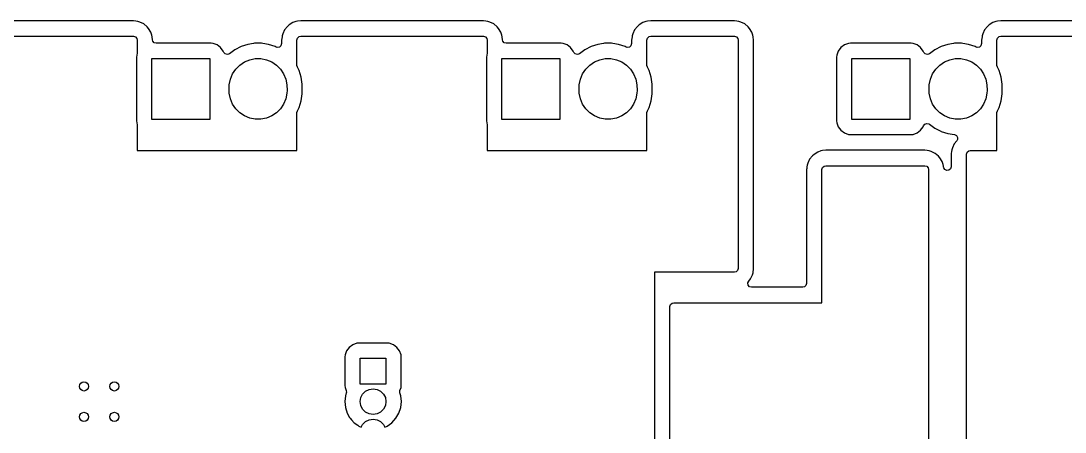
# Model space of a CAD drawing. Extents: x 195 to 321, y -209 to -140.
# Drawn here: x 243.43 to 277.74, y -173.5 to -159.99 of the extents above; entities that cross this region are included whole.
import ezdxf

# ---------------------------------------------------------------- set-up
doc = ezdxf.new("R2010")
doc.units = 0
doc.layers.add('BLACK', color=7, linetype='CONTINUOUS')

msp = doc.modelspace()

# ---------------------------------------------------------------- linework, layer by layer
at = {"layer": 'BLACK', "linetype": 'CONTINUOUS'}
for p, q in [((247.126, -159.9945), (241.124, -159.9945)), ((247.206347, -160.006052), (247.126, -159.9945)), ((247.268417, -160.014976), (247.206347, -160.006052)), ((247.268422, -160.014977), (247.268417, -160.014976)), ((247.335459, -160.034662), (247.26842, -160.014977)), ((247.26842, -160.014977), (247.268422, -160.014977)), ((247.33546, -160.034662), (247.335459, -160.034662)), ((247.335465, -160.034664), (247.33546, -160.034662)), ((247.466331, -160.09443), (247.335465, -160.034664)), ((247.466333, -160.094431), (247.466331, -160.09443)), ((247.466336, -160.094433), (247.466333, -160.094431)), ((247.57507, -160.188653), (247.466336, -160.094433)), ((247.575072, -160.188656), (247.57507, -160.188653)), ((247.575076, -160.188659), (247.575072, -160.188656)), ((247.62082, -160.241451), (247.575076, -160.188659)), ((252.188659, -160.174923), (252.094433, -160.283664)), ((252.241451, -160.129179), (252.188659, -160.174923)), ((252.241462, -160.129171), (252.241451, -160.129179)), ((252.362496, -160.051386), (252.241462, -160.129171)), ((252.362502, -160.051383), (252.362496, -160.051386)), ((252.465027, -160.01726), (252.362502, -160.051383)), ((252.516537, -160.006054), (252.465027, -160.01726)), ((252.516549, -160.006052), (252.516537, -160.006054)), ((252.62399, -159.994501), (252.516549, -160.006052)), ((252.623991, -159.9945), (252.62399, -159.994501)), ((252.624, -159.9945), (252.623991, -159.9945)), ((258.626, -159.9945), (252.624, -159.9945)), ((258.706347, -160.006052), (258.626, -159.9945)), ((258.768417, -160.014976), (258.706347, -160.006052)), ((258.768422, -160.014977), (258.768417, -160.014976)), ((258.835459, -160.034662), (258.76842, -160.014977)), ((258.76842, -160.014977), (258.768422, -160.014977)), ((258.83546, -160.034662), (258.835459, -160.034662)), ((258.835465, -160.034664), (258.83546, -160.034662)), ((258.966331, -160.09443), (258.835465, -160.034664)), ((258.966333, -160.094431), (258.966331, -160.09443)), ((258.966336, -160.094433), (258.966333, -160.094431)), ((259.07507, -160.188653), (258.966336, -160.094433)), ((259.075072, -160.188656), (259.07507, -160.188653)), ((259.075076, -160.188659), (259.075072, -160.188656)), ((259.12082, -160.241451), (259.075076, -160.188659)), ((263.688659, -160.174923), (263.594433, -160.283664)), ((263.741451, -160.129179), (263.688659, -160.174923)), ((263.741462, -160.129171), (263.741451, -160.129179)), ((263.862496, -160.051386), (263.741462, -160.129171)), ((263.862502, -160.051383), (263.862496, -160.051386)), ((263.965027, -160.01726), (263.862502, -160.051383)), ((264.016537, -160.006054), (263.965027, -160.01726)), ((264.016549, -160.006052), (264.016537, -160.006054)), ((264.12399, -159.994501), (264.016549, -160.006052)), ((264.123991, -159.9945), (264.12399, -159.994501)), ((264.124, -159.9945), (264.123991, -159.9945)), ((266.876, -159.9945), (264.124, -159.9945)), ((266.956347, -160.006052), (266.876, -159.9945)), ((267.018417, -160.014976), (266.956347, -160.006052)), ((267.018422, -160.014977), (267.018417, -160.014976)), ((267.085459, -160.034662), (267.01842, -160.014977)), ((267.01842, -160.014977), (267.018422, -160.014977)), ((267.08546, -160.034662), (267.085459, -160.034662)), ((267.085465, -160.034664), (267.08546, -160.034662)), ((267.216331, -160.09443), (267.085465, -160.034664)), ((267.216333, -160.094431), (267.216331, -160.09443)), ((267.216336, -160.094433), (267.216333, -160.094431)), ((267.32507, -160.188653), (267.216336, -160.094433)), ((267.325072, -160.188656), (267.32507, -160.188653)), ((267.325076, -160.188659), (267.325072, -160.188656)), ((267.37082, -160.241451), (267.325076, -160.188659)), ((275.188659, -160.174923), (275.094433, -160.283664)), ((275.241451, -160.129179), (275.188659, -160.174923)), ((275.241462, -160.129171), (275.241451, -160.129179)), ((275.362496, -160.051386), (275.241462, -160.129171)), ((275.362502, -160.051383), (275.362496, -160.051386)), ((275.465027, -160.01726), (275.362502, -160.051383)), ((275.516537, -160.006054), (275.465027, -160.01726)), ((275.516549, -160.006052), (275.516537, -160.006054)), ((275.62399, -159.994501), (275.516549, -160.006052)), ((275.623991, -159.9945), (275.62399, -159.994501)), ((275.624, -159.9945), (275.623991, -159.9945)), ((281.626, -159.9945), (275.624, -159.9945)), ((241.124, -160.5), (247.126, -160.5)), ((247.126, -160.5), (247.193039, -160.519685)), ((247.193039, -160.519685), (247.238794, -160.572489)), ((247.238794, -160.572489), (247.25, -160.624)), ((247.620825, -160.241457), (247.62082, -160.241451)), ((247.620828, -160.241462), (247.620825, -160.241457)), ((247.698613, -160.362496), (247.620828, -160.241462)), ((247.698616, -160.362502), (247.698613, -160.362496)), ((247.732637, -160.464722), (247.698616, -160.362502)), ((247.732741, -160.465033), (247.732637, -160.464722)), ((247.743947, -160.516544), (247.732741, -160.465033)), ((247.754936, -160.618755), (247.743947, -160.516544)), ((252.009949, -160.516549), (251.994502, -160.62399)), ((252.014976, -160.481582), (252.009949, -160.516549)), ((252.034664, -160.414534), (252.014976, -160.481582)), ((252.09443, -160.283668), (252.034664, -160.414534)), ((252.094433, -160.283664), (252.09443, -160.283668)), ((252.5, -160.624), (252.519685, -160.556961)), ((252.519685, -160.556961), (252.572489, -160.511206)), ((252.572489, -160.511206), (252.624, -160.5)), ((252.624, -160.5), (258.626, -160.5)), ((258.626, -160.5), (258.693039, -160.519685)), ((258.693039, -160.519685), (258.738794, -160.572489)), ((258.738794, -160.572489), (258.75, -160.624)), ((259.120825, -160.241457), (259.12082, -160.241451)), ((259.120828, -160.241462), (259.120825, -160.241457)), ((259.198613, -160.362496), (259.120828, -160.241462)), ((259.198616, -160.362502), (259.198613, -160.362496)), ((259.232637, -160.464722), (259.198616, -160.362502)), ((259.232741, -160.465033), (259.232637, -160.464722)), ((259.243947, -160.516544), (259.232741, -160.465033)), ((259.254936, -160.618755), (259.243947, -160.516544)), ((263.509949, -160.516549), (263.494502, -160.62399)), ((263.514976, -160.481582), (263.509949, -160.516549)), ((263.534664, -160.414534), (263.514976, -160.481582)), ((263.59443, -160.283668), (263.534664, -160.414534)), ((263.594433, -160.283664), (263.59443, -160.283668)), ((264, -160.624), (264.019685, -160.556961)), ((264.019685, -160.556961), (264.072489, -160.511206)), ((264.072489, -160.511206), (264.124, -160.5)), ((264.124, -160.5), (266.876, -160.5)), ((266.876, -160.5), (266.943039, -160.519685)), ((266.943039, -160.519685), (266.988794, -160.572489)), ((266.988794, -160.572489), (267, -160.624)), ((267.370825, -160.241457), (267.37082, -160.241451)), ((267.370828, -160.241462), (267.370825, -160.241457)), ((267.448613, -160.362496), (267.370828, -160.241462)), ((267.448616, -160.362502), (267.448613, -160.362496)), ((267.482637, -160.464722), (267.448616, -160.362502)), ((267.482741, -160.465033), (267.482637, -160.464722)), ((267.493947, -160.516544), (267.482741, -160.465033)), ((267.5055, -160.624), (267.493947, -160.516544)), ((275.009949, -160.516549), (274.994502, -160.62399)), ((275.014976, -160.481582), (275.009949, -160.516549)), ((275.034664, -160.414534), (275.014976, -160.481582)), ((275.09443, -160.283668), (275.034664, -160.414534)), ((275.094433, -160.283664), (275.09443, -160.283668)), ((275.5, -160.624), (275.519685, -160.556961)), ((275.519685, -160.556961), (275.572489, -160.511206)), ((275.572489, -160.511206), (275.624, -160.5)), ((275.624, -160.5), (281.626, -160.5)), ((247.25, -160.624), (247.25, -161.064375)), ((247.765431, -160.657011), (247.754936, -160.618755)), ((247.811186, -160.709815), (247.765431, -160.657011)), ((247.878225, -160.7295), (247.811186, -160.709815)), ((249.683615, -160.7295), (247.878225, -160.7295)), ((249.683623, -160.7295), (249.683615, -160.7295)), ((249.683631, -160.7295), (249.683623, -160.7295)), ((249.683633, -160.729501), (249.683631, -160.7295)), ((249.743233, -160.735908), (249.683633, -160.729501)), ((249.878078, -160.786202), (249.743232, -160.735908)), ((249.743232, -160.735908), (249.743233, -160.735908)), ((249.878085, -160.786206), (249.878078, -160.786202)), ((249.993294, -160.872452), (249.878085, -160.786206)), ((249.993297, -160.872455), (249.993294, -160.872452)), ((250.079543, -160.987664), (249.993297, -160.872455)), ((250.665494, -160.83595), (250.461711, -160.939783)), ((250.883, -160.765278), (250.665494, -160.83595)), ((250.883003, -160.765278), (250.883, -160.765278)), ((251.068438, -160.735908), (250.883003, -160.765278)), ((251.108896, -160.7295), (251.068438, -160.735908)), ((251.337604, -160.7295), (251.108896, -160.7295)), ((251.378062, -160.735908), (251.337604, -160.7295)), ((251.563498, -160.765278), (251.378062, -160.735908)), ((251.781007, -160.835951), (251.563498, -160.765278)), ((251.781013, -160.835953), (251.781007, -160.835951)), ((251.814207, -160.852866), (251.781013, -160.835953)), ((251.852853, -160.865119), (251.814207, -160.852866)), ((251.922011, -160.855175), (251.852853, -160.865119)), ((251.974815, -160.80942), (251.922011, -160.855175)), ((251.9945, -160.742381), (251.974815, -160.80942)), ((251.994502, -160.62399), (251.9945, -160.624001)), ((251.9945, -160.624001), (251.9945, -160.742381)), ((252.5, -161.457984), (252.5, -160.624)), ((258.75, -160.624), (258.75, -161.064375)), ((259.265431, -160.657011), (259.254936, -160.618755)), ((259.311186, -160.709815), (259.265431, -160.657011)), ((259.378225, -160.7295), (259.311186, -160.709815)), ((261.183615, -160.7295), (259.378225, -160.7295)), ((261.183623, -160.7295), (261.183615, -160.7295)), ((261.183631, -160.7295), (261.183623, -160.7295)), ((261.183633, -160.729501), (261.183631, -160.7295)), ((261.243233, -160.735908), (261.183633, -160.729501)), ((261.378078, -160.786202), (261.243232, -160.735908)), ((261.243232, -160.735908), (261.243233, -160.735908)), ((261.378085, -160.786206), (261.378078, -160.786202)), ((261.493294, -160.872452), (261.378085, -160.786206)), ((261.493297, -160.872455), (261.493294, -160.872452)), ((261.579543, -160.987664), (261.493297, -160.872455)), ((262.165494, -160.83595), (261.961711, -160.939783)), ((262.383, -160.765278), (262.165494, -160.83595)), ((262.383003, -160.765278), (262.383, -160.765278)), ((262.568438, -160.735908), (262.383003, -160.765278)), ((262.608896, -160.7295), (262.568438, -160.735908)), ((262.837604, -160.7295), (262.608896, -160.7295)), ((262.878062, -160.735908), (262.837604, -160.7295)), ((263.063498, -160.765278), (262.878062, -160.735908)), ((263.281007, -160.835951), (263.063498, -160.765278)), ((263.281013, -160.835953), (263.281007, -160.835951)), ((263.314207, -160.852866), (263.281013, -160.835953)), ((263.352853, -160.865119), (263.314207, -160.852866)), ((263.422011, -160.855175), (263.352853, -160.865119)), ((263.474815, -160.80942), (263.422011, -160.855175)), ((263.4945, -160.742381), (263.474815, -160.80942)), ((263.494502, -160.62399), (263.4945, -160.624001)), ((263.4945, -160.624001), (263.4945, -160.742381)), ((264, -161.457984), (264, -160.624)), ((267, -160.624), (267, -168.126)), ((267.5055, -168.126), (267.5055, -160.624)), ((270.373202, -160.872455), (270.286956, -160.987664)), ((270.373205, -160.872452), (270.373202, -160.872455)), ((270.488414, -160.786206), (270.373205, -160.872452)), ((270.488421, -160.786202), (270.488414, -160.786206)), ((270.623266, -160.735908), (270.488421, -160.786202)), ((270.682873, -160.729501), (270.623266, -160.735908)), ((270.682879, -160.7295), (270.682873, -160.729501)), ((272.683614, -160.7295), (270.682879, -160.7295)), ((272.683623, -160.7295), (272.683614, -160.7295)), ((272.683631, -160.7295), (272.683623, -160.7295)), ((272.683633, -160.729501), (272.683631, -160.7295)), ((272.743233, -160.735908), (272.683633, -160.729501)), ((272.878078, -160.786202), (272.743232, -160.735908)), ((272.743232, -160.735908), (272.743233, -160.735908)), ((272.878085, -160.786206), (272.878078, -160.786202)), ((272.993294, -160.872452), (272.878085, -160.786206)), ((272.993297, -160.872455), (272.993294, -160.872452)), ((273.079543, -160.987664), (272.993297, -160.872455)), ((273.665494, -160.83595), (273.461711, -160.939783)), ((273.883, -160.765278), (273.665494, -160.83595)), ((273.883003, -160.765278), (273.883, -160.765278)), ((274.068438, -160.735908), (273.883003, -160.765278)), ((274.108896, -160.7295), (274.068438, -160.735908)), ((274.337604, -160.7295), (274.108896, -160.7295)), ((274.378062, -160.735908), (274.337604, -160.7295)), ((274.563498, -160.765278), (274.378062, -160.735908)), ((274.781007, -160.835951), (274.563498, -160.765278)), ((274.781013, -160.835953), (274.781007, -160.835951)), ((274.814207, -160.852866), (274.781013, -160.835953)), ((274.852853, -160.865119), (274.814207, -160.852866)), ((274.922011, -160.855175), (274.852853, -160.865119)), ((274.974815, -160.80942), (274.922011, -160.855175)), ((274.9945, -160.742381), (274.974815, -160.80942)), ((274.994502, -160.62399), (274.9945, -160.624001)), ((274.9945, -160.624001), (274.9945, -160.742381)), ((275.5, -161.457984), (275.5, -160.624)), ((247.230251, -161.182116), (247.23025, -161.182135)), ((247.23025, -161.182135), (247.23025, -163.27787)), ((247.236658, -161.122516), (247.230251, -161.182116)), ((247.236659, -161.122514), (247.236658, -161.122516)), ((247.242182, -161.107707), (247.236659, -161.122514)), ((247.25, -161.064375), (247.242182, -161.107707)), ((247.73075, -163.23), (247.73075, -161.23)), ((247.73075, -161.23), (249.63575, -161.23)), ((249.63575, -161.23), (249.63575, -163.23)), ((250.079546, -160.987669), (250.079543, -160.987664)), ((250.08994, -161.015538), (250.079546, -160.987669)), ((250.096453, -161.030074), (250.08994, -161.015538)), ((250.145148, -161.08018), (250.096453, -161.030074)), ((250.213202, -161.096005), (250.145148, -161.08018)), ((250.279009, -161.072525), (250.213202, -161.096005)), ((250.461711, -160.939783), (250.279009, -161.072525)), ((250.946754, -161.271014), (251.129889, -161.234587)), ((251.129889, -161.234587), (251.316611, -161.234587)), ((251.316611, -161.234587), (251.499746, -161.271014)), ((258.730251, -161.182116), (258.73025, -161.182135)), ((258.73025, -161.182135), (258.73025, -163.27787)), ((258.736658, -161.122516), (258.730251, -161.182116)), ((258.736659, -161.122514), (258.736658, -161.122516)), ((258.742182, -161.107707), (258.736659, -161.122514)), ((258.75, -161.064375), (258.742182, -161.107707)), ((259.23075, -163.23), (259.23075, -161.23)), ((259.23075, -161.23), (261.13575, -161.23)), ((261.13575, -161.23), (261.13575, -163.23)), ((261.579546, -160.987669), (261.579543, -160.987664)), ((261.58994, -161.015538), (261.579546, -160.987669)), ((261.596453, -161.030074), (261.58994, -161.015538)), ((261.645148, -161.08018), (261.596453, -161.030074)), ((261.713202, -161.096005), (261.645148, -161.08018)), ((261.779009, -161.072525), (261.713202, -161.096005)), ((261.961711, -160.939783), (261.779009, -161.072525)), ((262.446754, -161.271014), (262.629889, -161.234587)), ((262.629889, -161.234587), (262.816611, -161.234587)), ((262.816611, -161.234587), (262.999746, -161.271014)), ((270.230251, -161.182116), (270.23025, -161.182135)), ((270.23025, -161.182135), (270.23025, -163.27787)), ((270.236658, -161.122517), (270.230251, -161.182116)), ((270.286952, -160.987671), (270.236658, -161.122517)), ((270.286956, -160.987664), (270.286952, -160.987671)), ((270.73075, -163.23), (270.73075, -161.23)), ((270.73075, -161.23), (272.63575, -161.23)), ((272.63575, -161.23), (272.63575, -163.23)), ((273.079546, -160.987669), (273.079543, -160.987664)), ((273.08994, -161.015538), (273.079546, -160.987669)), ((273.096453, -161.030074), (273.08994, -161.015538)), ((273.145148, -161.08018), (273.096453, -161.030074)), ((273.213202, -161.096005), (273.145148, -161.08018)), ((273.279009, -161.072525), (273.213202, -161.096005)), ((273.461711, -160.939783), (273.279009, -161.072525)), ((273.946754, -161.271014), (274.129889, -161.234587)), ((274.129889, -161.234587), (274.316611, -161.234587)), ((274.316611, -161.234587), (274.499746, -161.271014)), ((250.38322, -161.733495), (250.486958, -161.57824)), ((250.486958, -161.57824), (250.61899, -161.446208)), ((250.61899, -161.446208), (250.774245, -161.34247)), ((250.774245, -161.34247), (250.946754, -161.271014)), ((251.499746, -161.271014), (251.672255, -161.34247)), ((251.672255, -161.34247), (251.82751, -161.446208)), ((251.82751, -161.446208), (251.959542, -161.57824)), ((251.959542, -161.57824), (252.06328, -161.733495)), ((252.513515, -161.514278), (252.5, -161.457984)), ((252.569795, -161.624736), (252.513515, -161.514278)), ((261.88322, -161.733495), (261.986958, -161.57824)), ((261.986958, -161.57824), (262.11899, -161.446208)), ((262.11899, -161.446208), (262.274245, -161.34247)), ((262.274245, -161.34247), (262.446754, -161.271014)), ((262.999746, -161.271014), (263.172255, -161.34247)), ((263.172255, -161.34247), (263.32751, -161.446208)), ((263.32751, -161.446208), (263.459542, -161.57824)), ((263.459542, -161.57824), (263.56328, -161.733495)), ((264.013515, -161.514278), (264, -161.457984)), ((264.069795, -161.624736), (264.013515, -161.514278)), ((273.38322, -161.733495), (273.486958, -161.57824)), ((273.486958, -161.57824), (273.61899, -161.446208)), ((273.61899, -161.446208), (273.774245, -161.34247)), ((273.774245, -161.34247), (273.946754, -161.271014)), ((274.499746, -161.271014), (274.672255, -161.34247)), ((274.672255, -161.34247), (274.82751, -161.446208)), ((274.82751, -161.446208), (274.959542, -161.57824)), ((274.959542, -161.57824), (275.06328, -161.733495)), ((275.513515, -161.514278), (275.5, -161.457984)), ((275.569795, -161.624736), (275.513515, -161.514278)), ((250.275337, -162.089139), (250.311764, -161.906004)), ((250.311764, -161.906004), (250.38322, -161.733495)), ((252.06328, -161.733495), (252.134736, -161.906004)), ((252.134736, -161.906004), (252.171163, -162.089139)), ((252.569799, -161.624744), (252.569795, -161.624736)), ((252.640471, -161.84225), (252.569799, -161.624744)), ((252.640471, -161.842251), (252.640471, -161.84225)), ((252.640472, -161.842255), (252.640471, -161.842251)), ((252.67625, -162.068146), (252.640472, -161.842255)), ((261.775337, -162.089139), (261.811764, -161.906004)), ((261.811764, -161.906004), (261.88322, -161.733495)), ((263.56328, -161.733495), (263.634736, -161.906004)), ((263.634736, -161.906004), (263.671163, -162.089139)), ((264.069799, -161.624744), (264.069795, -161.624736)), ((264.140471, -161.84225), (264.069799, -161.624744)), ((264.140471, -161.842251), (264.140471, -161.84225)), ((264.140472, -161.842255), (264.140471, -161.842251)), ((264.17625, -162.068146), (264.140472, -161.842255)), ((273.275337, -162.089139), (273.311764, -161.906004)), ((273.311764, -161.906004), (273.38322, -161.733495)), ((275.06328, -161.733495), (275.134736, -161.906004)), ((275.134736, -161.906004), (275.171163, -162.089139)), ((275.569799, -161.624744), (275.569795, -161.624736)), ((275.640471, -161.84225), (275.569799, -161.624744)), ((275.640471, -161.842251), (275.640471, -161.84225)), ((275.640472, -161.842255), (275.640471, -161.842251)), ((275.67625, -162.068146), (275.640472, -161.842255)), ((250.27075, -162.1825), (250.275337, -162.089139)), ((250.275337, -162.370861), (250.27075, -162.1825)), ((252.171163, -162.089139), (252.17575, -162.2775)), ((252.17575, -162.2775), (252.171163, -162.370861)), ((252.67625, -162.391854), (252.67625, -162.068146)), ((261.77075, -162.1825), (261.775337, -162.089139)), ((261.775337, -162.370861), (261.77075, -162.1825)), ((263.671163, -162.089139), (263.67575, -162.2775)), ((263.67575, -162.2775), (263.671163, -162.370861)), ((264.17625, -162.391854), (264.17625, -162.068146)), ((273.27075, -162.1825), (273.275337, -162.089139)), ((273.275337, -162.370861), (273.27075, -162.1825)), ((275.171163, -162.089139), (275.17575, -162.2775)), ((275.17575, -162.2775), (275.171163, -162.370861)), ((275.67625, -162.391854), (275.67625, -162.068146)), ((250.311764, -162.553996), (250.275337, -162.370861)), ((250.38322, -162.726505), (250.311764, -162.553996)), ((252.134736, -162.553996), (252.06328, -162.726505)), ((252.171163, -162.370861), (252.134736, -162.553996)), ((252.569798, -162.835258), (252.640472, -162.617745)), ((252.640472, -162.617745), (252.67625, -162.391854)), ((261.811764, -162.553996), (261.775337, -162.370861)), ((261.88322, -162.726505), (261.811764, -162.553996)), ((263.634736, -162.553996), (263.56328, -162.726505)), ((263.671163, -162.370861), (263.634736, -162.553996)), ((264.069798, -162.835258), (264.140472, -162.617745)), ((264.140472, -162.617745), (264.17625, -162.391854)), ((273.311764, -162.553996), (273.275337, -162.370861)), ((273.38322, -162.726505), (273.311764, -162.553996)), ((275.134736, -162.553996), (275.06328, -162.726505)), ((275.171163, -162.370861), (275.134736, -162.553996)), ((275.569798, -162.835258), (275.640472, -162.617745)), ((275.640472, -162.617745), (275.67625, -162.391854)), ((250.486958, -162.88176), (250.38322, -162.726505)), ((250.61899, -163.013792), (250.486958, -162.88176)), ((251.959542, -162.88176), (251.82751, -163.013792)), ((252.06328, -162.726505), (251.959542, -162.88176)), ((252.5, -163.002014), (252.513515, -162.945719)), ((252.513515, -162.945719), (252.569798, -162.835258)), ((261.986958, -162.88176), (261.88322, -162.726505)), ((262.11899, -163.013792), (261.986958, -162.88176)), ((263.459542, -162.88176), (263.32751, -163.013792)), ((263.56328, -162.726505), (263.459542, -162.88176)), ((264, -163.002014), (264.013515, -162.945719)), ((264.013515, -162.945719), (264.069798, -162.835258)), ((273.486958, -162.88176), (273.38322, -162.726505)), ((273.61899, -163.013792), (273.486958, -162.88176)), ((274.959542, -162.88176), (274.82751, -163.013792)), ((275.06328, -162.726505), (274.959542, -162.88176)), ((275.5, -163.002014), (275.513515, -162.945719)), ((275.513515, -162.945719), (275.569798, -162.835258)), ((247.23025, -163.27787), (247.230251, -163.277876)), ((247.230251, -163.277876), (247.236658, -163.337481)), ((249.63575, -163.23), (247.73075, -163.23)), ((250.774245, -163.11753), (250.61899, -163.013792)), ((250.946754, -163.188986), (250.774245, -163.11753)), ((251.129889, -163.225413), (250.946754, -163.188986)), ((251.316611, -163.225413), (251.129889, -163.225413)), ((251.499746, -163.188986), (251.316611, -163.225413)), ((251.672255, -163.11753), (251.499746, -163.188986)), ((251.82751, -163.013792), (251.672255, -163.11753)), ((252.5, -164.25), (252.5, -163.002014)), ((258.73025, -163.27787), (258.730251, -163.277876)), ((258.730251, -163.277876), (258.736658, -163.337481)), ((261.13575, -163.23), (259.23075, -163.23)), ((262.274245, -163.11753), (262.11899, -163.013792)), ((262.446754, -163.188986), (262.274245, -163.11753)), ((262.629889, -163.225413), (262.446754, -163.188986)), ((262.816611, -163.225413), (262.629889, -163.225413)), ((262.999746, -163.188986), (262.816611, -163.225413)), ((263.172255, -163.11753), (262.999746, -163.188986)), ((263.32751, -163.013792), (263.172255, -163.11753)), ((264, -164.25), (264, -163.002014)), ((270.23025, -163.27787), (270.230251, -163.277876)), ((270.230251, -163.277876), (270.236658, -163.337483)), ((272.63575, -163.23), (270.73075, -163.23)), ((273.774245, -163.11753), (273.61899, -163.013792)), ((273.946754, -163.188986), (273.774245, -163.11753)), ((274.129889, -163.225413), (273.946754, -163.188986)), ((274.316611, -163.225413), (274.129889, -163.225413)), ((274.499746, -163.188986), (274.316611, -163.225413)), ((274.672255, -163.11753), (274.499746, -163.188986)), ((274.82751, -163.013792), (274.672255, -163.11753)), ((275.5, -164.25), (275.5, -163.002014)), ((247.236658, -163.337481), (247.242182, -163.35229)), ((247.242182, -163.35229), (247.25, -163.395624)), ((247.25, -163.395624), (247.25, -164.25)), ((258.736658, -163.337481), (258.742182, -163.35229)), ((258.742182, -163.35229), (258.75, -163.395624)), ((258.75, -163.395624), (258.75, -164.25)), ((270.236658, -163.337483), (270.286952, -163.472328)), ((270.286952, -163.472328), (270.286956, -163.472335)), ((270.286956, -163.472335), (270.373202, -163.587544)), ((270.373202, -163.587544), (270.373205, -163.587547)), ((270.373205, -163.587547), (270.488414, -163.673793)), ((272.878081, -163.673796), (272.993296, -163.587546)), ((272.993296, -163.587546), (273.079546, -163.472331)), ((273.079546, -163.472331), (273.08994, -163.44446)), ((273.08994, -163.44446), (273.13181, -163.388527)), ((273.13181, -163.388527), (273.197273, -163.364108)), ((273.197273, -163.364108), (273.265547, -163.378958)), ((273.265547, -163.378958), (273.278996, -163.387465)), ((273.278996, -163.387465), (273.461712, -163.520217)), ((273.461712, -163.520217), (273.658529, -163.6205)), ((273.658529, -163.6205), (273.665494, -163.624049)), ((273.665494, -163.624049), (273.883001, -163.694721)), ((270.488414, -163.673793), (270.488421, -163.673797)), ((270.488421, -163.673797), (270.623267, -163.724091)), ((270.623267, -163.724091), (270.623266, -163.724091)), ((270.623266, -163.724091), (270.630001, -163.724815)), ((270.630001, -163.724815), (270.682877, -163.7305)), ((270.682877, -163.7305), (272.683622, -163.730499)), ((272.683622, -163.730499), (272.743233, -163.724091)), ((272.743233, -163.724091), (272.878081, -163.673796)), ((273.883001, -163.694721), (273.883002, -163.694721)), ((273.883002, -163.694721), (273.883005, -163.694722)), ((273.883005, -163.694722), (274.106637, -163.730142)), ((274.180951, -163.933819), (274.094433, -164.033664)), ((274.106637, -163.730142), (274.169772, -163.760071)), ((274.169772, -163.760071), (274.206703, -163.819383)), ((274.205705, -163.889245), (274.180951, -163.933819)), ((274.206703, -163.819383), (274.205705, -163.889245)), ((247.25, -164.25), (252.5, -164.25)), ((258.75, -164.25), (264, -164.25)), ((269.612496, -164.301386), (269.491462, -164.379171)), ((269.612502, -164.301383), (269.612496, -164.301386)), ((269.715027, -164.26726), (269.612502, -164.301383)), ((269.766537, -164.256054), (269.715027, -164.26726)), ((269.766549, -164.256052), (269.766537, -164.256054)), ((269.87399, -164.244501), (269.766549, -164.256052)), ((269.873991, -164.2445), (269.87399, -164.244501)), ((269.874, -164.2445), (269.873991, -164.2445)), ((273.126, -164.2445), (269.874, -164.2445)), ((273.206347, -164.256052), (273.126, -164.2445)), ((273.268417, -164.264976), (273.206347, -164.256052)), ((273.268422, -164.264977), (273.268417, -164.264976)), ((273.335459, -164.284662), (273.26842, -164.264977)), ((273.26842, -164.264977), (273.268422, -164.264977)), ((273.33546, -164.284662), (273.335459, -164.284662)), ((273.335465, -164.284664), (273.33546, -164.284662)), ((273.466331, -164.34443), (273.335465, -164.284664)), ((273.466333, -164.344431), (273.466331, -164.34443)), ((273.466336, -164.344433), (273.466333, -164.344431)), ((273.57507, -164.438653), (273.466336, -164.344433)), ((273.998752, -164.34443), (273.9945, -164.374001)), ((274.007345, -164.284662), (273.998752, -164.34443)), ((274.014976, -164.231582), (274.007345, -164.284662)), ((274.034664, -164.164534), (274.014976, -164.231582)), ((274.09443, -164.033668), (274.034664, -164.164534)), ((274.094433, -164.033664), (274.09443, -164.033668)), ((274.5, -164.374), (274.519685, -164.306961)), ((274.519685, -164.306961), (274.572489, -164.261206)), ((274.572489, -164.261206), (274.624, -164.25)), ((274.624, -164.25), (275.5, -164.25)), ((269.284664, -164.664534), (269.264976, -164.731582)), ((269.34443, -164.533668), (269.284664, -164.664534)), ((269.344433, -164.533664), (269.34443, -164.533668)), ((269.438659, -164.424923), (269.344433, -164.533664)), ((269.491451, -164.379179), (269.438659, -164.424923)), ((269.491462, -164.379171), (269.491451, -164.379179)), ((273.575072, -164.438656), (273.57507, -164.438653)), ((273.575076, -164.438659), (273.575072, -164.438656)), ((273.62082, -164.491451), (273.575076, -164.438659)), ((273.620825, -164.491457), (273.62082, -164.491451)), ((273.620828, -164.491462), (273.620825, -164.491457)), ((273.698613, -164.612496), (273.620828, -164.491462)), ((273.698616, -164.612502), (273.698613, -164.612496)), ((273.732637, -164.714722), (273.698616, -164.612502)), ((273.9945, -164.374001), (273.9945, -164.783647)), ((274.5, -176.5), (274.5, -164.374)), ((269.248752, -164.84443), (269.2445, -164.874001)), ((269.2445, -164.874001), (269.2445, -168.6205)), ((269.257345, -164.784662), (269.248752, -164.84443)), ((269.264976, -164.731582), (269.257345, -164.784662)), ((269.75, -164.874), (269.769685, -164.806961)), ((269.75, -169.25), (269.75, -164.874)), ((269.769685, -164.806961), (269.822489, -164.761206)), ((269.822489, -164.761206), (269.874, -164.75)), ((269.874, -164.75), (273.126, -164.75)), ((273.126, -164.75), (273.193039, -164.769685)), ((273.193039, -164.769685), (273.238794, -164.822489)), ((273.238794, -164.822489), (273.25, -164.874)), ((273.25, -164.874), (273.25, -182.876526)), ((273.732741, -164.715033), (273.732637, -164.714722)), ((273.743947, -164.766544), (273.732741, -164.715033)), ((273.743947, -164.766547), (273.743947, -164.766544)), ((273.747211, -164.796903), (273.743947, -164.766547)), ((273.751523, -164.818582), (273.747211, -164.796903)), ((273.789297, -164.87736), (273.751523, -164.818582)), ((273.852853, -164.906385), (273.789297, -164.87736)), ((273.922011, -164.896441), (273.852853, -164.906385)), ((273.974815, -164.850686), (273.922011, -164.896441)), ((273.9945, -164.783647), (273.974815, -164.850686)), ((266.876, -168.25), (264.25, -168.25)), ((264.25, -168.25), (264.25, -169.436183)), ((266.927511, -168.238794), (266.876, -168.25)), ((266.980315, -168.193039), (266.927511, -168.238794)), ((267, -168.126), (266.980315, -168.193039)), ((267.405567, -168.466336), (267.465338, -168.335459)), ((267.465338, -168.335459), (267.485023, -168.26842)), ((267.485023, -168.26842), (267.485024, -168.268416)), ((267.485024, -168.268416), (267.5055, -168.126)), ((267.313319, -168.602853), (267.342342, -168.539299)), ((267.323263, -168.672011), (267.313319, -168.602853)), ((267.369018, -168.724815), (267.323263, -168.672011)), ((267.342342, -168.539299), (267.405567, -168.466336)), ((267.436057, -168.7445), (267.369018, -168.724815)), ((269.1205, -168.7445), (267.436057, -168.7445)), ((269.172011, -168.733294), (269.1205, -168.7445)), ((269.224815, -168.687539), (269.172011, -168.733294)), ((269.2445, -168.6205), (269.224815, -168.687539)), ((264.249001, -169.452116), (264.249, -169.452135)), ((264.249, -169.452135), (264.249, -179.54787)), ((264.249289, -169.449438), (264.249001, -169.452116)), ((264.25, -169.436183), (264.249289, -169.449438)), ((264.7545, -169.471691), (264.754678, -169.465047)), ((264.7545, -169.5), (264.7545, -169.471691)), ((264.754678, -169.465047), (264.754775, -169.463236)), ((264.754775, -169.463236), (264.7555, -169.4362)), ((264.7555, -169.374), (264.775185, -169.306961)), ((264.7555, -169.4362), (264.7555, -169.374)), ((264.775185, -169.306961), (264.827989, -169.261206)), ((264.827989, -169.261206), (264.8795, -169.25)), ((264.8795, -169.25), (269.75, -169.25)), ((264.7495, -179.5), (264.7495, -169.5)), ((264.7495, -169.5), (264.7545, -169.5)), ((254.131202, -170.832671), (254.080908, -170.967517)), ((254.131206, -170.832664), (254.131202, -170.832671)), ((254.217452, -170.717455), (254.131206, -170.832664)), ((254.217455, -170.717452), (254.217452, -170.717455)), ((254.332664, -170.631206), (254.217455, -170.717452)), ((254.332671, -170.631202), (254.332664, -170.631206)), ((254.467516, -170.580908), (254.332671, -170.631202)), ((254.527123, -170.574501), (254.467516, -170.580908)), ((254.527129, -170.5745), (254.527123, -170.574501)), ((255.472864, -170.5745), (254.527129, -170.5745)), ((255.472873, -170.5745), (255.472864, -170.5745)), ((255.472881, -170.5745), (255.472873, -170.5745)), ((255.472883, -170.574501), (255.472881, -170.5745)), ((255.532483, -170.580908), (255.472883, -170.574501)), ((255.667328, -170.631202), (255.532482, -170.580908)), ((255.532482, -170.580908), (255.532483, -170.580908)), ((255.667335, -170.631206), (255.667328, -170.631202)), ((255.782544, -170.717452), (255.667335, -170.631206)), ((255.782547, -170.717455), (255.782544, -170.717452)), ((255.868793, -170.832664), (255.782547, -170.717455)), ((255.868795, -170.832668), (255.868793, -170.832664)), ((255.868796, -170.832669), (255.868795, -170.832668)), ((255.919091, -170.967517), (255.868796, -170.832669)), ((254.074501, -171.027123), (254.0745, -171.027135)), ((254.0745, -171.027135), (254.0745, -171.97287)), ((254.080908, -170.967517), (254.074501, -171.027116)), ((254.074501, -171.027116), (254.074501, -171.027123)), ((254.575, -171.925), (254.575, -171.075)), ((254.575, -171.075), (255.425, -171.075)), ((255.425, -171.075), (255.425, -171.925)), ((255.925499, -171.027128), (255.919091, -170.967517)), ((255.9255, -171.972873), (255.925499, -171.027128)), ((254.0745, -171.97287), (254.074501, -171.972876)), ((254.074501, -171.972876), (254.080908, -172.032483)), ((254.080908, -172.032483), (254.118099, -172.132195)), ((254.119848, -172.213845), (254.08974, -172.306511)), ((254.118099, -172.132195), (254.123083, -172.201887)), ((254.123083, -172.201887), (254.119848, -172.213845)), ((255.425, -171.925), (254.575, -171.925)), ((254.656168, -172.250191), (254.750191, -172.156168)), ((254.750191, -172.156168), (254.868668, -172.095801)), ((254.868668, -172.095801), (255, -172.075)), ((255, -172.075), (255.131332, -172.095801)), ((255.131332, -172.095801), (255.249809, -172.156168)), ((255.249809, -172.156168), (255.343832, -172.250191)), ((255.878156, -172.144006), (255.881895, -172.13221)), ((255.88015, -172.213844), (255.878156, -172.144006)), ((255.910262, -172.306518), (255.88015, -172.213844)), ((255.881895, -172.13221), (255.919091, -172.032483)), ((255.919091, -172.032483), (255.9255, -171.972873)), ((254.089738, -172.306516), (254.069402, -172.5)), ((254.069402, -172.5), (254.089738, -172.693483)), ((254.08974, -172.306511), (254.089738, -172.306516)), ((254.575, -172.5), (254.595801, -172.368668)), ((254.595801, -172.631332), (254.575, -172.5)), ((254.595801, -172.368668), (254.656168, -172.250191)), ((255.343832, -172.250191), (255.404199, -172.368668)), ((255.404199, -172.368668), (255.425, -172.5)), ((255.425, -172.5), (255.404199, -172.631332)), ((255.930598, -172.5), (255.910262, -172.306518)), ((255.910262, -172.693482), (255.930598, -172.5)), ((254.089738, -172.693483), (254.149856, -172.87851)), ((254.149856, -172.87851), (254.149857, -172.878511)), ((254.149857, -172.878511), (254.230159, -173.017597)), ((254.656168, -172.749809), (254.595801, -172.631332)), ((254.750191, -172.843832), (254.656168, -172.749809)), ((254.868668, -172.904199), (254.750191, -172.843832)), ((255, -172.925), (254.868668, -172.904199)), ((255.131332, -172.904199), (255, -172.925)), ((255.249809, -172.843832), (255.131332, -172.904199)), ((255.343832, -172.749809), (255.249809, -172.843832)), ((255.404199, -172.631332), (255.343832, -172.749809)), ((255.75287, -173.046992), (255.850144, -172.878508)), ((255.850144, -172.878508), (255.910262, -172.693482)), ((254.230159, -173.017597), (254.24713, -173.046992)), ((254.24713, -173.046992), (254.292476, -173.097354)), ((254.292476, -173.097354), (254.377302, -173.191564)), ((254.377302, -173.191564), (254.377305, -173.191566)), ((254.377305, -173.191566), (254.377308, -173.191569)), ((254.377308, -173.191569), (254.495352, -173.277333)), ((254.610562, -173.339697), (254.656168, -173.250191)), ((254.656168, -173.250191), (254.750191, -173.156168)), ((254.750191, -173.156168), (254.868668, -173.095801)), ((254.868668, -173.095801), (255, -173.075)), ((255, -173.075), (255.131332, -173.095801)), ((255.131332, -173.095801), (255.249809, -173.156168)), ((255.249809, -173.156168), (255.343832, -173.250191)), ((255.343832, -173.250191), (255.389437, -173.339697)), ((255.465299, -173.305922), (255.622692, -173.191569)), ((255.622692, -173.191569), (255.75287, -173.046992)), ((254.495352, -173.277333), (254.534702, -173.305923)), ((254.534702, -173.305923), (254.610562, -173.339697)), ((255.389437, -173.339697), (255.465299, -173.305922))]:
    msp.add_line(p, q, dxfattribs=at)
at = {"layer": 'BLACK'}
for centre in [(245.5, -172), (246.5, -172), (245.5, -173), (246.5, -173)]:
    msp.add_circle(centre, 0.15, dxfattribs=at)

doc.saveas('drawing.dxf')
